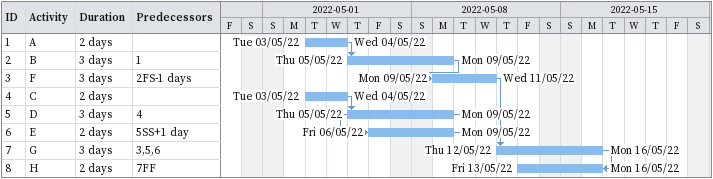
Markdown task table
| ID | Task | Duration | Start | Finish | Predecessors |
|---|---|---|---|---|---|
| 1 | A | 2d | 2022-05-03 | 2022-05-04 |  |
| 2 | B | 3d | 2022-05-05 | 2022-05-09 | 1 |
| 3 | F | 3d | 2022-05-09 | 2022-05-11 | 2FS-1d |
| 4 | C | 2d | 2022-05-03 | 2022-05-04 |  |
| 5 | D | 3d | 2022-05-05 | 2022-05-09 | 4 |
| 6 | E | 2d | 2022-05-06 | 2022-05-09 | 5SS+1d |
| 7 | G | 3d | 2022-05-12 | 2022-05-16 | 3, 5, 6 |
| 8 | H | 2d | 2022-05-13 | 2022-05-16 | 7FF |
